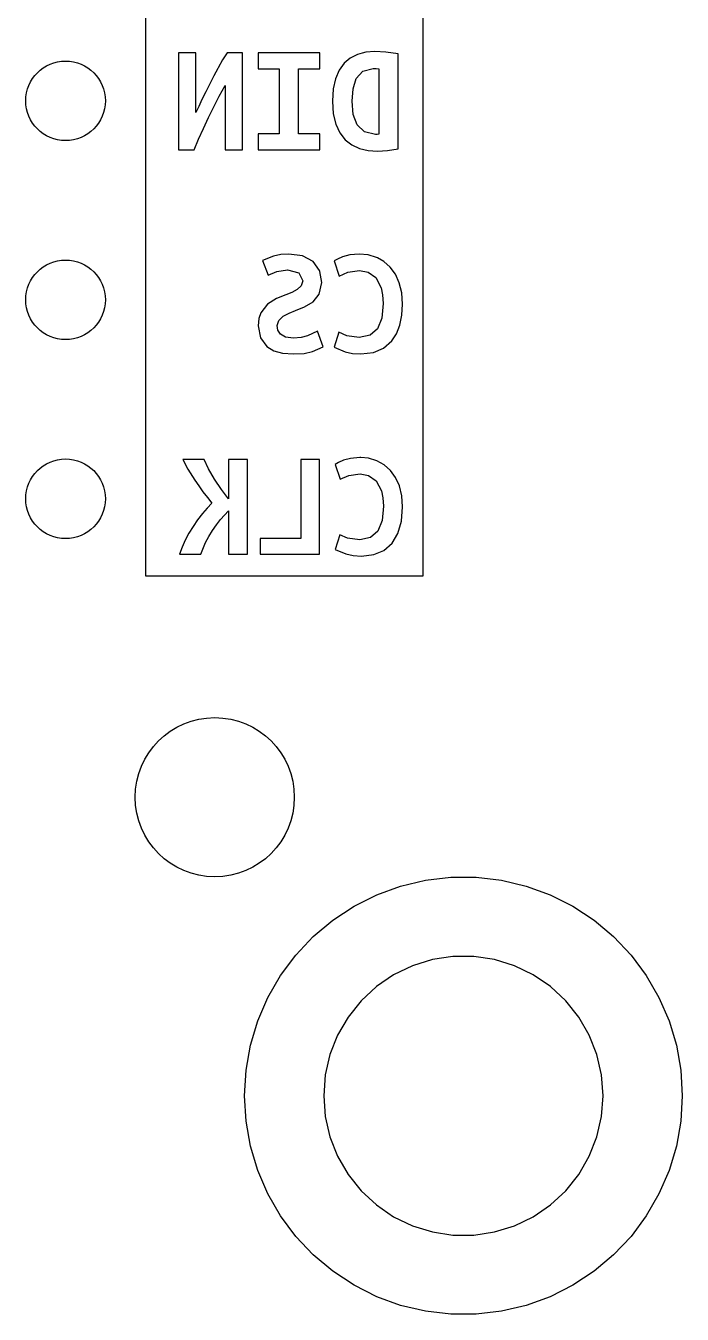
# Model space of a CAD drawing. Extents: x 48.4 to 111, y -108.5 to -46.5.
# Drawn here: x 49.02 to 57.4, y -108.2 to -91.75 of the extents above; entities that cross this region are included whole.
import ezdxf

# ---------------------------------------------------------------- set-up
doc = ezdxf.new("R2010")
doc.units = 0
doc.layers.add('BLACK', color=7, linetype='CONTINUOUS')

msp = doc.modelspace()

# ---------------------------------------------------------------- linework, layer by layer
at = {"layer": 'BLACK', "linetype": 'CONTINUOUS'}
for p, q in [((50.556885, -98.778729), (50.556885, -86.641271)), ((54.091115, -86.641271), (54.091115, -98.778729)), ((51.194824, -92.095822), (50.97242, -92.095822)), ((50.97242, -92.095822), (50.97242, -93.336076)), ((51.194824, -92.859209), (51.194824, -92.095822)), ((51.591545, -92.095822), (51.535443, -92.187739)), ((51.789905, -92.095822), (51.591545, -92.095822)), ((51.789905, -93.336076), (51.789905, -92.095822)), ((51.988266, -92.095822), (51.988266, -92.300193)), ((52.147284, -92.095822), (51.988266, -92.095822)), ((52.775697, -92.095822), (52.147284, -92.095822)), ((52.775697, -92.300193), (52.775697, -92.095822)), ((53.316403, -92.102912), (53.257572, -92.117862)), ((53.364016, -92.090813), (53.316403, -92.102912)), ((53.480978, -92.081796), (53.364016, -92.090813)), ((53.619229, -92.087807), (53.480978, -92.081796)), ((53.777517, -92.111851), (53.619229, -92.087807)), ((51.535443, -92.187739), (51.479341, -92.28717)), ((53.086261, -92.231068), (53.023898, -92.318727)), ((53.164152, -92.164196), (53.086261, -92.231068)), ((53.257572, -92.117862), (53.164152, -92.164196)), ((53.777517, -93.32205), (53.777517, -92.111851)), ((51.42399, -92.390107), (51.370143, -92.492543)), ((51.474278, -92.296586), (51.42399, -92.390107)), ((51.479341, -92.28717), (51.474278, -92.296586)), ((51.988266, -92.300193), (52.256754, -92.300193)), ((52.256754, -92.300193), (52.256754, -93.131704)), ((52.505205, -93.131704), (52.505205, -92.300193)), ((52.505205, -92.300193), (52.775697, -92.300193)), ((52.977063, -92.427424), (52.947759, -92.558913)), ((53.023898, -92.318727), (52.977063, -92.427424)), ((53.200468, -92.558663), (53.242545, -92.424419)), ((53.242545, -92.424419), (53.324694, -92.33125)), ((53.324694, -92.33125), (53.458938, -92.296186)), ((53.458938, -92.296186), (53.495004, -92.297188)), ((53.495004, -92.297188), (53.531069, -92.302197)), ((53.531069, -92.302197), (53.531069, -93.135711)), ((51.31905, -92.593226), (51.271964, -92.690903)), ((51.370143, -92.492543), (51.31905, -92.593226)), ((51.493033, -92.650051), (51.567501, -92.512579)), ((51.567501, -92.512579), (51.567501, -93.336076)), ((52.947759, -92.558913), (52.937992, -92.714947)), ((53.188447, -92.714947), (53.200468, -92.558663)), ((51.271964, -92.690903), (51.230138, -92.781067)), ((51.421903, -92.787301), (51.493033, -92.650051)), ((52.937992, -92.714947), (52.948761, -92.874487)), ((53.203474, -92.884255), (53.188447, -92.714947)), ((51.230138, -92.781067), (51.194824, -92.859209)), ((51.289663, -93.061354), (51.354113, -92.924327)), ((51.354113, -92.924327), (51.421903, -92.787301)), ((52.948761, -92.874487), (52.98107, -93.00848)), ((53.253565, -93.017497), (53.203474, -92.884255)), ((51.228552, -93.198604), (51.289663, -93.061354)), ((52.98107, -93.00848), (53.032413, -93.11843)), ((53.345732, -93.105657), (53.253565, -93.017497)), ((51.17078, -93.336076), (51.228552, -93.198604)), ((52.256754, -93.131704), (51.988266, -93.131704)), ((51.988266, -93.131704), (51.988266, -93.336076)), ((52.775697, -93.131704), (52.505205, -93.131704)), ((52.775697, -93.336076), (52.775697, -93.131704)), ((53.032413, -93.11843), (53.100286, -93.205839)), ((53.100286, -93.205839), (53.183688, -93.271709)), ((53.486989, -93.137715), (53.345732, -93.105657)), ((53.509029, -93.137715), (53.486989, -93.137715)), ((53.531069, -93.135711), (53.509029, -93.137715)), ((50.97242, -93.336076), (51.17078, -93.336076)), ((51.567501, -93.336076), (51.789905, -93.336076)), ((51.988266, -93.336076), (52.775697, -93.336076)), ((53.183688, -93.271709), (53.281616, -93.317041)), ((53.281616, -93.317041), (53.392067, -93.343339)), ((53.392067, -93.343339), (53.513036, -93.352105)), ((53.513036, -93.352105), (53.642271, -93.345092)), ((53.642271, -93.345092), (53.777517, -93.32205)), ((52.186329, -94.691337), (52.045125, -94.748609)), ((52.27742, -94.672082), (52.186329, -94.691337)), ((52.38283, -94.665664), (52.27742, -94.672082)), ((52.55736, -94.689856), (52.38283, -94.665664)), ((52.689924, -94.762433), (52.55736, -94.689856)), ((53.001955, -94.730835), (52.96147, -94.754533)), ((53.068113, -94.701212), (53.001955, -94.730835)), ((53.159945, -94.676526), (53.068113, -94.701212)), ((53.27745, -94.665664), (53.159945, -94.676526)), ((53.393228, -94.676279), (53.27745, -94.665664)), ((53.499624, -94.708124), (53.393228, -94.676279)), ((53.513036, -94.715528), (53.499624, -94.708124)), ((53.594419, -94.760458), (53.513036, -94.715528)), ((52.045125, -94.748609), (52.116221, -94.936222)), ((52.116221, -94.936222), (52.225827, -94.888825)), ((52.225827, -94.888825), (52.365056, -94.869076)), ((52.365056, -94.869076), (52.510209, -94.904131)), ((52.773609, -94.877963), (52.689924, -94.762433)), ((52.775697, -94.889417), (52.773609, -94.877963)), ((52.801504, -95.031017), (52.775697, -94.889417)), ((52.96147, -94.754533), (53.024666, -94.948072)), ((53.024666, -94.948072), (53.134272, -94.897712)), ((53.134272, -94.897712), (53.2814, -94.876976)), ((53.2814, -94.876976), (53.392981, -94.897712)), ((53.392981, -94.897712), (53.48975, -94.966833)), ((53.675389, -94.832541), (53.594419, -94.760458)), ((53.7413, -94.923633), (53.675389, -94.832541)), ((52.510209, -94.904131), (52.558594, -95.009293)), ((52.558594, -95.009293), (52.538845, -95.071502)), ((52.769906, -95.17617), (52.801504, -95.031017)), ((53.48975, -94.966833), (53.558871, -95.096188)), ((53.790919, -95.032992), (53.7413, -94.923633)), ((53.822024, -95.159878), (53.790919, -95.032992)), ((52.343332, -95.185057), (52.223852, -95.233442)), ((52.419365, -95.155434), (52.343332, -95.185057)), ((52.488486, -95.118899), (52.419365, -95.155434)), ((52.538845, -95.071502), (52.488486, -95.118899)), ((52.689924, -95.273927), (52.769906, -95.17617)), ((53.558871, -95.096188), (53.578867, -95.187032)), ((53.578867, -95.187032), (53.585532, -95.297625)), ((53.832392, -95.30355), (53.822024, -95.159878)), ((52.109309, -95.304538), (52.023401, -95.415131)), ((52.223852, -95.233442), (52.109309, -95.304538)), ((52.384805, -95.419081), (52.467749, -95.38452)), ((52.467749, -95.38452), (52.582293, -95.339098)), ((52.582293, -95.339098), (52.689924, -95.273927)), ((53.585532, -95.297625), (53.567511, -95.482524)), ((53.823875, -95.44784), (53.832392, -95.30355)), ((51.998222, -95.489929), (51.989828, -95.582008)), ((52.023401, -95.415131), (51.998222, -95.489929)), ((52.232739, -95.580033), (52.254462, -95.512887)), ((52.254462, -95.512887), (52.309759, -95.460553)), ((52.309759, -95.460553), (52.384805, -95.419081)), ((53.567511, -95.482524), (53.513449, -95.618544)), ((53.798325, -95.574602), (53.823875, -95.44784)), ((51.989828, -95.582008), (52.017724, -95.734321)), ((52.241626, -95.638292), (52.232739, -95.580033)), ((52.274211, -95.689639), (52.241626, -95.638292)), ((52.338395, -95.725187), (52.274211, -95.689639)), ((52.620803, -95.710375), (52.538598, -95.731112)), ((52.748183, -95.651129), (52.620803, -95.710375)), ((52.819278, -95.848617), (52.748183, -95.651129)), ((53.020716, -95.664953), (52.959495, -95.856517)), ((53.120447, -95.708401), (53.020716, -95.664953)), ((53.27745, -95.730124), (53.120447, -95.708401)), ((53.418408, -95.702229), (53.27745, -95.730124)), ((53.513449, -95.618544), (53.418408, -95.702229)), ((53.696125, -95.775547), (53.755742, -95.683838)), ((53.755742, -95.683838), (53.798325, -95.574602)), ((52.017724, -95.734321), (52.101409, -95.84763)), ((52.101409, -95.84763), (52.188633, -95.899745)), ((52.440101, -95.738024), (52.338395, -95.725187)), ((52.538598, -95.731112), (52.440101, -95.738024)), ((52.683011, -95.908851), (52.819278, -95.848617)), ((52.959495, -95.856517), (53.098724, -95.914776)), ((53.460017, -95.923004), (53.591676, -95.867708)), ((53.591676, -95.867708), (53.696125, -95.775547)), ((52.188633, -95.899745), (52.30153, -95.931014)), ((52.30153, -95.931014), (52.440101, -95.941436)), ((52.440101, -95.941436), (52.576862, -95.93329)), ((52.576862, -95.93329), (52.683011, -95.908851)), ((53.098724, -95.914776), (53.193271, -95.934771)), ((53.193271, -95.934771), (53.301149, -95.941436)), ((53.301149, -95.941436), (53.460017, -95.923004)), ((51.027615, -97.290298), (51.092837, -97.410035)), ((51.17078, -97.290298), (51.027615, -97.290298)), ((51.298238, -97.290298), (51.17078, -97.290298)), ((51.356646, -97.407114), (51.298238, -97.290298)), ((51.851168, -97.290298), (51.611695, -97.290298)), ((51.611695, -97.290298), (51.611695, -97.79066)), ((51.851168, -98.495451), (51.851168, -97.290298)), ((52.774014, -97.290298), (52.532595, -97.290298)), ((52.532595, -97.290298), (52.532595, -98.296863)), ((52.774014, -98.495451), (52.774014, -97.290298)), ((53.014461, -97.32729), (52.974549, -97.350653)), ((52.974549, -97.350653), (53.03685, -97.541453)), ((53.079683, -97.298086), (53.014461, -97.32729)), ((53.170215, -97.273749), (53.079683, -97.298086)), ((53.286058, -97.263041), (53.170215, -97.273749)), ((53.301149, -97.264425), (53.286058, -97.263041)), ((53.400197, -97.273506), (53.301149, -97.264425)), ((53.505088, -97.3049), (53.400197, -97.273506)), ((53.598541, -97.356494), (53.505088, -97.3049)), ((53.678365, -97.427557), (53.598541, -97.356494)), ((51.092837, -97.410035), (51.179475, -97.550214)), ((51.43355, -97.537559), (51.356646, -97.407114)), ((53.03685, -97.541453), (53.144905, -97.491806)), ((53.144905, -97.491806), (53.289952, -97.471363)), ((53.289952, -97.471363), (53.399954, -97.491806)), ((53.399954, -97.491806), (53.495353, -97.559949)), ((53.743344, -97.51736), (53.678365, -97.427557)), ((53.792261, -97.625171), (53.743344, -97.51736)), ((51.179475, -97.550214), (51.229852, -97.623954)), ((51.229852, -97.623954), (51.283636, -97.699155)), ((51.522136, -97.669951), (51.43355, -97.537559)), ((51.611695, -97.79066), (51.522136, -97.669951)), ((53.495353, -97.559949), (53.563496, -97.687473)), ((53.563496, -97.687473), (53.583209, -97.777032)), ((53.822925, -97.750262), (53.792261, -97.625171)), ((51.283636, -97.699155), (51.340341, -97.773625)), ((51.399479, -97.845175), (51.338637, -97.907963)), ((51.340341, -97.773625), (51.399479, -97.845175)), ((53.583209, -97.777032), (53.58978, -97.88606)), ((53.833146, -97.891901), (53.822925, -97.750262)), ((51.276822, -97.979513), (51.216224, -98.058121)), ((51.338637, -97.907963), (51.276822, -97.979513)), ((51.509481, -98.05447), (51.611695, -97.944468)), ((51.611695, -97.944468), (51.611695, -98.495451)), ((53.58978, -97.88606), (53.572014, -98.068342)), ((53.81822, -98.077725), (53.833146, -97.891901)), ((51.159033, -98.142082), (51.106222, -98.229694)), ((51.216224, -98.058121), (51.159033, -98.142082)), ((51.407267, -98.194649), (51.457157, -98.122126)), ((51.457157, -98.122126), (51.509481, -98.05447)), ((53.572014, -98.068342), (53.518717, -98.202437)), ((53.77344, -98.232831), (53.81822, -98.077725)), ((51.058765, -98.319253), (51.018367, -98.408569)), ((51.106222, -98.229694), (51.058765, -98.319253)), ((51.257353, -98.495451), (51.318681, -98.348457)), ((51.318681, -98.348457), (51.360784, -98.27058)), ((51.360784, -98.27058), (51.407267, -98.194649)), ((52.440101, -98.296863), (52.016657, -98.296863)), ((52.016657, -98.296863), (52.016657, -98.495451)), ((52.532595, -98.296863), (52.440101, -98.296863)), ((53.032957, -98.24819), (52.972602, -98.437043)), ((53.131277, -98.291022), (53.032957, -98.24819)), ((53.286058, -98.312439), (53.131277, -98.291022)), ((53.42502, -98.284938), (53.286058, -98.312439)), ((53.518717, -98.202437), (53.42502, -98.284938)), ((53.698808, -98.357218), (53.77344, -98.232831)), ((51.018367, -98.408569), (50.986729, -98.495451)), ((50.986729, -98.495451), (51.257353, -98.495451)), ((51.611695, -98.495451), (51.851168, -98.495451)), ((52.016657, -98.495451), (52.774014, -98.495451)), ((52.972602, -98.437043), (53.10986, -98.494477)), ((53.10986, -98.494477), (53.20307, -98.51419)), ((53.20307, -98.51419), (53.309421, -98.520761)), ((53.309421, -98.520761), (53.466041, -98.502589)), ((53.466041, -98.502589), (53.595837, -98.448075)), ((53.595837, -98.448075), (53.698808, -98.357218)), ((50.814854, -98.778729), (50.556885, -98.778729)), ((51.257353, -98.778729), (50.814854, -98.778729)), ((52.016657, -98.778729), (51.257353, -98.778729)), ((53.309421, -98.778729), (52.016657, -98.778729)), ((53.833146, -98.778729), (53.309421, -98.778729)), ((54.091115, -98.778729), (53.833146, -98.778729)), ((54.124827, -102.658447), (54.447543, -102.620727)), ((54.447543, -102.620727), (54.772457, -102.620727)), ((54.772457, -102.620727), (55.095173, -102.658447)), ((53.503353, -102.844504), (53.808672, -102.733377)), ((53.808672, -102.733377), (54.124827, -102.658447)), ((55.095173, -102.658447), (55.411328, -102.733377)), ((55.411328, -102.733377), (55.716647, -102.844504)), ((53.213, -102.990325), (53.503353, -102.844504)), ((55.716647, -102.844504), (56.007, -102.990325)), ((52.941539, -103.168868), (53.213, -102.990325)), ((56.007, -102.990325), (56.278461, -103.168868)), ((52.692641, -103.377718), (52.941539, -103.168868)), ((56.278461, -103.168868), (56.527359, -103.377718)), ((52.469672, -103.614051), (52.692641, -103.377718)), ((56.527359, -103.377718), (56.750328, -103.614051)), ((52.275647, -103.874672), (52.469672, -103.614051)), ((56.750328, -103.614051), (56.944353, -103.874672)), ((53.958602, -103.750265), (53.718507, -103.865889)), ((54.213248, -103.671717), (53.958602, -103.750265)), ((54.476757, -103.632), (54.213248, -103.671717)), ((54.743243, -103.632), (54.476757, -103.632)), ((55.006752, -103.671717), (54.743243, -103.632)), ((55.261398, -103.750265), (55.006752, -103.671717)), ((55.501493, -103.865889), (55.261398, -103.750265)), ((52.11319, -104.156055), (52.275647, -103.874672)), ((53.718507, -103.865889), (53.498326, -104.016005)), ((55.721674, -104.016005), (55.501493, -103.865889)), ((56.944353, -103.874672), (57.10681, -104.156055)), ((53.498326, -104.016005), (53.302979, -104.197262)), ((55.917021, -104.197262), (55.721674, -104.016005)), ((51.984499, -104.454396), (52.11319, -104.156055)), ((53.302979, -104.197262), (53.136828, -104.405608)), ((56.083172, -104.405608), (55.917021, -104.197262)), ((57.10681, -104.156055), (57.235501, -104.454396)), ((53.136828, -104.405608), (53.003585, -104.636391)), ((56.216415, -104.636391), (56.083172, -104.405608)), ((51.891313, -104.765659), (51.984499, -104.454396)), ((57.235501, -104.454396), (57.328687, -104.765659)), ((51.834892, -105.085636), (51.891313, -104.765659)), ((53.003585, -104.636391), (52.906227, -104.884456)), ((56.313773, -104.884456), (56.216415, -104.636391)), ((57.328687, -104.765659), (57.385108, -105.085636)), ((52.906227, -104.884456), (52.846928, -105.14426)), ((56.373072, -105.14426), (56.313773, -104.884456)), ((51.816, -105.41), (51.834892, -105.085636)), ((57.385108, -105.085636), (57.404, -105.41)), ((52.846928, -105.14426), (52.827014, -105.41)), ((56.392986, -105.41), (56.373072, -105.14426)), ((51.834892, -105.734364), (51.816, -105.41)), ((52.827014, -105.41), (52.846928, -105.67574)), ((56.373072, -105.67574), (56.392986, -105.41)), ((57.404, -105.41), (57.385108, -105.734364)), ((51.891313, -106.054341), (51.834892, -105.734364)), ((52.846928, -105.67574), (52.906227, -105.935544)), ((56.313773, -105.935544), (56.373072, -105.67574)), ((57.385108, -105.734364), (57.328687, -106.054341)), ((51.984499, -106.365604), (51.891313, -106.054341)), ((52.906227, -105.935544), (53.003585, -106.183609)), ((56.216415, -106.183609), (56.313773, -105.935544)), ((57.328687, -106.054341), (57.235501, -106.365604)), ((53.003585, -106.183609), (53.136828, -106.414392)), ((56.083172, -106.414392), (56.216415, -106.183609)), ((52.11319, -106.663945), (51.984499, -106.365604)), ((53.136828, -106.414392), (53.302979, -106.622738)), ((55.917021, -106.622738), (56.083172, -106.414392)), ((57.235501, -106.365604), (57.10681, -106.663945)), ((52.275647, -106.945328), (52.11319, -106.663945)), ((53.302979, -106.622738), (53.498326, -106.803995)), ((55.721674, -106.803995), (55.917021, -106.622738)), ((57.10681, -106.663945), (56.944353, -106.945328)), ((53.498326, -106.803995), (53.718507, -106.954111)), ((55.501493, -106.954111), (55.721674, -106.803995)), ((52.469672, -107.205949), (52.275647, -106.945328)), ((53.718507, -106.954111), (53.958602, -107.069735)), ((53.958602, -107.069735), (54.213248, -107.148283)), ((55.006752, -107.148283), (55.261398, -107.069735)), ((55.261398, -107.069735), (55.501493, -106.954111)), ((56.944353, -106.945328), (56.750328, -107.205949)), ((52.692641, -107.442282), (52.469672, -107.205949)), ((54.213248, -107.148283), (54.476757, -107.188)), ((54.476757, -107.188), (54.743243, -107.188)), ((54.743243, -107.188), (55.006752, -107.148283)), ((56.750328, -107.205949), (56.527359, -107.442282)), ((52.941539, -107.651132), (52.692641, -107.442282)), ((56.527359, -107.442282), (56.278461, -107.651132)), ((53.213, -107.829675), (52.941539, -107.651132)), ((56.278461, -107.651132), (56.007, -107.829675)), ((53.503353, -107.975496), (53.213, -107.829675)), ((56.007, -107.829675), (55.716647, -107.975496)), ((53.808672, -108.086623), (53.503353, -107.975496)), ((55.716647, -107.975496), (55.411328, -108.086623)), ((54.124827, -108.161553), (53.808672, -108.086623)), ((54.447543, -108.199273), (54.124827, -108.161553)), ((54.772457, -108.199273), (54.447543, -108.199273)), ((55.095173, -108.161553), (54.772457, -108.199273)), ((55.411328, -108.086623), (55.095173, -108.161553))]:
    msp.add_line(p, q, dxfattribs=at)
at = {"layer": 'BLACK'}
for centre, radius in [((49.53, -92.71), 0.508), ((49.53, -95.25), 0.508), ((49.53, -97.79), 0.508), ((51.435, -101.6), 1.016)]:
    msp.add_circle(centre, radius, dxfattribs=at)

doc.saveas('drawing.dxf')
